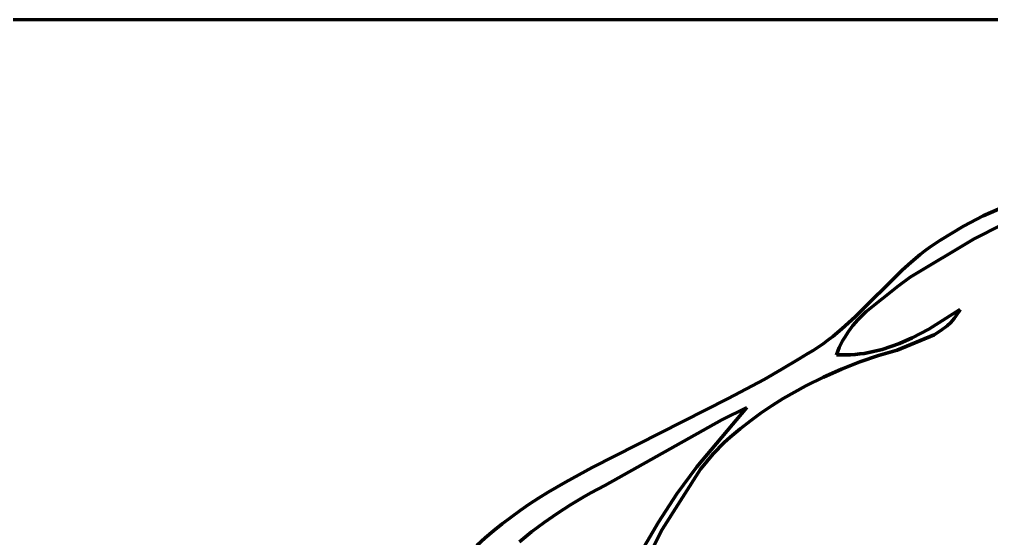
# Model space of a CAD drawing. Header units: millimetres. Extents: x 0 to 9.3, y 0 to 12.
# Drawn here: x 1.269 to 3.369, y 10.92 to 12.042 of the extents above; entities that cross this region are included whole.
import ezdxf

# ---------------------------------------------------------------- set-up
doc = ezdxf.new("R2010")
doc.units = ezdxf.units.MM
doc.layers.add('color#212121ff', color=7, linetype='CONTINUOUS', lineweight=100)
doc.layers.add('color#ffffffff', color=7, linetype='CONTINUOUS', lineweight=100)

msp = doc.modelspace()

# ---------------------------------------------------------------- linework, layer by layer
at = {"layer": 'color#212121ff'}
for p, q in [((3.3517, 11.6168), (3.3846, 11.6319)), ((3.3089, 11.5945), (3.3517, 11.6168)), ((3.3919, 11.5975), (3.332, 11.5674)), ((3.2576, 11.5639), (3.3089, 11.5945)), ((3.332, 11.5674), (3.1939, 11.4849)), ((3.236, 11.5494), (3.2467, 11.5568)), ((3.2467, 11.5568), (3.2576, 11.5639)), ((3.2153, 11.5337), (3.2255, 11.5417)), ((3.2255, 11.5417), (3.236, 11.5494)), ((3.1761, 11.4997), (3.1954, 11.5171)), ((3.1954, 11.5171), (3.2153, 11.5337)), ((3.0746, 11.3991), (3.1761, 11.4997)), ((3.1939, 11.4849), (3.1681, 11.4657)), ((3.1681, 11.4657), (3.0978, 11.4094)), ((3.0978, 11.4094), (3.0806, 11.3921)), ((3.2337, 11.3722), (3.3012, 11.415)), ((3.2985, 11.4098), (3.2955, 11.4047)), ((3.3012, 11.415), (3.2985, 11.4098)), ((3.0459, 11.3729), (3.0746, 11.3991)), ((3.0806, 11.3921), (3.07, 11.38)), ((3.2889, 11.3954), (3.2814, 11.3869)), ((3.2923, 11.4), (3.2889, 11.3954)), ((3.2955, 11.4047), (3.2923, 11.4)), ((3.0261, 11.3564), (3.0459, 11.3729)), ((3.0603, 11.3672), (3.0514, 11.3538)), ((3.07, 11.38), (3.0603, 11.3672)), ((3.1981, 11.3535), (3.2337, 11.3722)), ((3.2598, 11.369), (3.2452, 11.3602)), ((3.2733, 11.3792), (3.2598, 11.369)), ((3.2814, 11.3869), (3.2733, 11.3792)), ((3.0054, 11.3408), (3.0158, 11.3484)), ((3.0158, 11.3484), (3.0261, 11.3564)), ((3.0473, 11.3468), (3.0436, 11.3396)), ((3.0514, 11.3538), (3.0473, 11.3468)), ((3.2452, 11.3602), (3.1656, 11.3271)), ((3.1707, 11.3414), (3.1981, 11.3535)), ((2.9725, 11.3197), (2.9837, 11.3264)), ((2.9837, 11.3264), (2.9947, 11.3334)), ((2.9947, 11.3334), (3.0054, 11.3408)), ((3.0369, 11.3247), (3.0341, 11.3169)), ((3.0401, 11.3323), (3.0369, 11.3247)), ((3.0436, 11.3396), (3.0401, 11.3323)), ((3.1139, 11.3236), (3.1331, 11.3285)), ((3.1656, 11.3271), (3.1249, 11.315)), ((3.1331, 11.3285), (3.152, 11.3345)), ((3.152, 11.3345), (3.1707, 11.3414)), ((2.9161, 11.2855), (2.9538, 11.308)), ((2.9538, 11.308), (2.9725, 11.3197)), ((3.0341, 11.3169), (3.0443, 11.3165)), ((3.0443, 11.3165), (3.0545, 11.3165)), ((3.0545, 11.3165), (3.0645, 11.3168)), ((3.0645, 11.3168), (3.0745, 11.3175)), ((3.0745, 11.3175), (3.0845, 11.3185)), ((3.0845, 11.3185), (3.0944, 11.3199)), ((3.1249, 11.315), (3.0847, 11.3013)), ((3.0944, 11.3199), (3.1042, 11.3216)), ((3.1042, 11.3216), (3.1139, 11.3236)), ((2.8779, 11.2637), (2.9161, 11.2855)), ((3.0451, 11.2859), (3.0062, 11.2687)), ((3.0847, 11.3013), (3.0451, 11.2859)), ((2.8005, 11.2222), (2.8779, 11.2637)), ((3.0062, 11.2687), (2.9681, 11.2499)), ((2.9681, 11.2499), (2.9433, 11.2363)), ((2.5066, 11.0734), (2.8005, 11.2222)), ((2.9189, 11.222), (2.895, 11.2069)), ((2.9433, 11.2363), (2.9189, 11.222)), ((2.7325, 11.0749), (2.8407, 11.2026)), ((2.8407, 11.2026), (2.7864, 11.1765)), ((2.895, 11.2069), (2.8715, 11.191)), ((2.8715, 11.191), (2.8487, 11.1743)), ((2.7864, 11.1765), (2.5338, 11.0341)), ((2.8264, 11.1568), (2.8048, 11.1385)), ((2.8487, 11.1743), (2.8264, 11.1568)), ((2.8048, 11.1385), (2.7919, 11.1269)), ((2.7919, 11.1269), (2.7679, 11.1024)), ((2.7679, 11.1024), (2.7406, 11.0694)), ((2.4489, 11.0416), (2.5066, 11.0734)), ((2.6896, 11.0161), (2.7325, 11.0749)), ((2.7406, 11.0694), (2.6576, 10.9391)), ((2.4109, 11.0195), (2.4489, 11.0416)), ((2.5338, 11.0341), (2.5186, 11.0263)), ((2.3904, 11.0069), (2.4109, 11.0195)), ((2.4886, 11.0099), (2.4739, 11.0013)), ((2.5035, 11.0182), (2.4886, 11.0099)), ((2.5186, 11.0263), (2.5035, 11.0182)), ((2.6496, 10.9553), (2.6896, 11.0161)), ((2.3504, 10.9801), (2.3702, 10.9938)), ((2.3702, 10.9938), (2.3904, 11.0069)), ((2.4593, 10.9924), (2.4307, 10.9738)), ((2.4739, 11.0013), (2.4593, 10.9924)), ((2.3309, 10.966), (2.3504, 10.9801)), ((2.4307, 10.9738), (2.4028, 10.9542)), ((2.293, 10.9363), (2.3118, 10.9514)), ((2.3118, 10.9514), (2.3309, 10.966)), ((2.4028, 10.9542), (2.3755, 10.9338)), ((2.6127, 10.8925), (2.6496, 10.9553)), ((2.2747, 10.9208), (2.293, 10.9363)), ((2.3755, 10.9338), (2.349, 10.9124)), ((2.6576, 10.9391), (2.5916, 10.8107)), ((2.2567, 10.9048), (2.2747, 10.9208))]:
    msp.add_line(p, q, dxfattribs=at)
at = {"layer": 'color#ffffffff'}
for p, q in [((0, 12.0417), (9.3056, 12.0417)), ((3.3846, 11.6319), (3.3517, 11.6168)), ((3.3517, 11.6168), (3.3089, 11.5945)), ((3.332, 11.5674), (3.3919, 11.5975)), ((3.3089, 11.5945), (3.2576, 11.5639)), ((3.1939, 11.4849), (3.332, 11.5674)), ((3.2467, 11.5568), (3.236, 11.5494)), ((3.2576, 11.5639), (3.2467, 11.5568)), ((3.2255, 11.5417), (3.2153, 11.5337)), ((3.236, 11.5494), (3.2255, 11.5417)), ((3.1954, 11.5171), (3.1761, 11.4997)), ((3.2153, 11.5337), (3.1954, 11.5171)), ((3.1761, 11.4997), (3.0746, 11.3991)), ((3.1681, 11.4657), (3.1939, 11.4849)), ((3.0978, 11.4094), (3.1681, 11.4657)), ((3.0806, 11.3921), (3.0978, 11.4094)), ((3.3012, 11.415), (3.2337, 11.3722)), ((3.2955, 11.4047), (3.2985, 11.4098)), ((3.2985, 11.4098), (3.3012, 11.415)), ((3.0746, 11.3991), (3.0459, 11.3729)), ((3.07, 11.38), (3.0806, 11.3921)), ((3.2814, 11.3869), (3.2889, 11.3954)), ((3.2889, 11.3954), (3.2923, 11.4)), ((3.2923, 11.4), (3.2955, 11.4047)), ((3.0459, 11.3729), (3.0261, 11.3564)), ((3.0514, 11.3538), (3.0603, 11.3672)), ((3.0603, 11.3672), (3.07, 11.38)), ((3.2337, 11.3722), (3.1981, 11.3535)), ((3.2452, 11.3602), (3.2598, 11.369)), ((3.2598, 11.369), (3.2733, 11.3792)), ((3.2733, 11.3792), (3.2814, 11.3869)), ((3.0158, 11.3484), (3.0054, 11.3408)), ((3.0261, 11.3564), (3.0158, 11.3484)), ((3.0436, 11.3396), (3.0473, 11.3468)), ((3.0473, 11.3468), (3.0514, 11.3538)), ((3.1656, 11.3271), (3.2452, 11.3602)), ((3.1981, 11.3535), (3.1707, 11.3414)), ((2.9837, 11.3264), (2.9725, 11.3197)), ((2.9947, 11.3334), (2.9837, 11.3264)), ((3.0054, 11.3408), (2.9947, 11.3334)), ((3.0341, 11.3169), (3.0369, 11.3247)), ((3.0369, 11.3247), (3.0401, 11.3323)), ((3.0401, 11.3323), (3.0436, 11.3396)), ((3.1331, 11.3285), (3.1139, 11.3236)), ((3.1249, 11.315), (3.1656, 11.3271)), ((3.152, 11.3345), (3.1331, 11.3285)), ((3.1707, 11.3414), (3.152, 11.3345)), ((2.9538, 11.308), (2.9161, 11.2855)), ((2.9725, 11.3197), (2.9538, 11.308)), ((3.0443, 11.3165), (3.0341, 11.3169)), ((3.0545, 11.3165), (3.0443, 11.3165)), ((3.0645, 11.3168), (3.0545, 11.3165)), ((3.0745, 11.3175), (3.0645, 11.3168)), ((3.0845, 11.3185), (3.0745, 11.3175)), ((3.0944, 11.3199), (3.0845, 11.3185)), ((3.0847, 11.3013), (3.1249, 11.315)), ((3.1042, 11.3216), (3.0944, 11.3199)), ((3.1139, 11.3236), (3.1042, 11.3216)), ((2.9161, 11.2855), (2.8779, 11.2637)), ((3.0062, 11.2687), (3.0451, 11.2859)), ((3.0451, 11.2859), (3.0847, 11.3013)), ((2.8779, 11.2637), (2.8005, 11.2222)), ((2.9681, 11.2499), (3.0062, 11.2687)), ((2.9433, 11.2363), (2.9681, 11.2499)), ((2.8005, 11.2222), (2.5066, 11.0734)), ((2.895, 11.2069), (2.9189, 11.222)), ((2.9189, 11.222), (2.9433, 11.2363)), ((2.8407, 11.2026), (2.7325, 11.0749)), ((2.7864, 11.1765), (2.8407, 11.2026)), ((2.8715, 11.191), (2.895, 11.2069)), ((2.8487, 11.1743), (2.8715, 11.191)), ((2.5338, 11.0341), (2.7864, 11.1765)), ((2.8048, 11.1385), (2.8264, 11.1568)), ((2.8264, 11.1568), (2.8487, 11.1743)), ((2.7919, 11.1269), (2.8048, 11.1385)), ((2.7679, 11.1024), (2.7919, 11.1269)), ((2.7406, 11.0694), (2.7679, 11.1024)), ((2.5066, 11.0734), (2.4489, 11.0416)), ((2.7325, 11.0749), (2.6896, 11.0161)), ((2.6576, 10.9391), (2.7406, 11.0694)), ((2.4489, 11.0416), (2.4109, 11.0195)), ((2.5186, 11.0263), (2.5338, 11.0341)), ((2.4109, 11.0195), (2.3904, 11.0069)), ((2.4739, 11.0013), (2.4886, 11.0099)), ((2.4886, 11.0099), (2.5035, 11.0182)), ((2.5035, 11.0182), (2.5186, 11.0263)), ((2.6896, 11.0161), (2.6496, 10.9553)), ((2.3702, 10.9938), (2.3504, 10.9801)), ((2.3904, 11.0069), (2.3702, 10.9938)), ((2.4307, 10.9738), (2.4593, 10.9924)), ((2.4593, 10.9924), (2.4739, 11.0013)), ((2.3504, 10.9801), (2.3309, 10.966)), ((2.4028, 10.9542), (2.4307, 10.9738)), ((2.3118, 10.9514), (2.293, 10.9363)), ((2.3309, 10.966), (2.3118, 10.9514)), ((2.3755, 10.9338), (2.4028, 10.9542)), ((2.6496, 10.9553), (2.6127, 10.8925)), ((2.293, 10.9363), (2.2747, 10.9208)), ((2.349, 10.9124), (2.3755, 10.9338)), ((2.5916, 10.8107), (2.6576, 10.9391)), ((2.2747, 10.9208), (2.2567, 10.9048))]:
    msp.add_line(p, q, dxfattribs=at)

doc.saveas('drawing.dxf')
